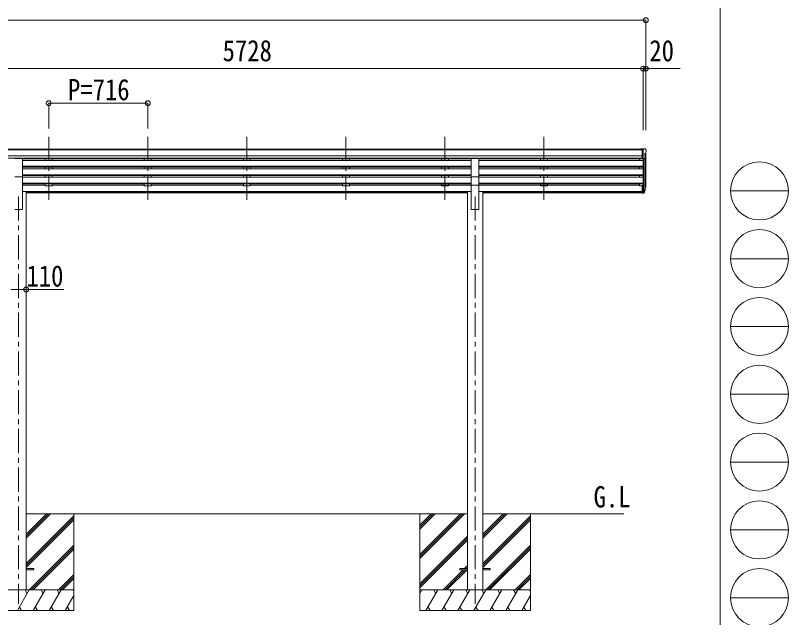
# Model space of a CAD drawing. Units: millimetres at full size, sheet at 1:35; some dimension numbers follow another scale. Extents: x -9837 to 9837, y -6790 to 6790.
# Drawn here: x 4249 to 9837, y -4308 to 43 of the extents above; entities that cross this region are included whole.
import ezdxf
from ezdxf.enums import TextEntityAlignment as Align

# ---------------------------------------------------------------- set-up
doc = ezdxf.new("R2010")
doc.units = ezdxf.units.MM
doc.header["$LTSCALE"] = 35
doc.header["$PDMODE"] = 32
doc.header["$PDSIZE"] = 35
doc.linetypes.add('CHAIN1', pattern=[8, 5, -1, 1, -1])
for name, color, linetype, lineweight in [('0-0_0', 7, 'Continuous', 9), ('0-1_本体', 5, 'CHAIN1', 9), ('0-3_ELV2', 4, 'Continuous', 9), ('0-6_OTH_LINE', 6, 'Continuous', 9), ('F-0_240', 7, 'Continuous', 9)]:
    doc.layers.add(name, color=color, linetype=linetype, lineweight=lineweight)
doc.layers.add('0-7_SHAPE', color=7, linetype='Continuous')
doc.styles.add('ＭＳ ゴシック', font='')
doc.styles.get('ＭＳ ゴシック').set_extended_font_data('MS Gothic')

msp = doc.modelspace()

# ---------------------------------------------------------------- linework, layer by layer
at = {"layer": '0-0_0'}
for p, q in [((4326.88, -3733.89), (4502.51, -3558.26)), ((4326.88, -3719.75), (4488.37, -3558.26)), ((4326.88, -3705.61), (4474.22, -3558.26)), ((4326.88, -3558.26), (7516.48, -3558.26)), ((4326.88, -3917.74), (4671.68, -3572.94)), ((4671.68, -3558.26), (4671.68, -4258.26)), ((7171.68, -3558.26), (7171.68, -4258.26)), ((7171.68, -3852.44), (7465.86, -3558.26)), ((7171.68, -3866.58), (7480, -3558.26)), ((7171.68, -3880.72), (7494.14, -3558.26)), ((7171.68, -3668.59), (7282.01, -3558.26)), ((7171.68, -3654.45), (7267.87, -3558.26)), ((7171.68, -3640.31), (7253.72, -3558.26)), ((7626.88, -3558.26), (8647.68, -3558.26)), ((7626.88, -3733.89), (7802.51, -3558.26)), ((7626.88, -3719.75), (7788.37, -3558.26)), ((7626.88, -3705.61), (7774.22, -3558.26)), ((7626.88, -3917.74), (7971.68, -3572.94)), ((7971.68, -3558.26), (7971.68, -4258.26)), ((4326.88, -3931.88), (4671.68, -3587.08)), ((4326.88, -3946.02), (4671.68, -3601.22)), ((7626.88, -3931.88), (7971.68, -3587.08)), ((7626.88, -3946.02), (7971.68, -3601.22)), ((7171.68, -4064.57), (7516.48, -3719.77)), ((7171.68, -4078.71), (7516.48, -3733.91)), ((4348.49, -4108.26), (4671.68, -3785.07)), ((4362.63, -4108.26), (4671.68, -3799.21)), ((7171.68, -4092.85), (7516.48, -3748.06)), ((7648.49, -4108.26), (7971.68, -3785.07)), ((7662.63, -4108.26), (7971.68, -3799.21)), ((4376.77, -4108.26), (4671.68, -3813.36)), ((7676.77, -4108.26), (7971.68, -3813.36)), ((7340.12, -4108.26), (7485.62, -3962.76)), ((7354.26, -4108.26), (7499.76, -3962.76)), ((7368.4, -4108.26), (7513.9, -3962.76)), ((7494.62, -3953.76), (7516.48, -3931.9)), ((7508.76, -3953.76), (7516.48, -3946.04)), ((4560.62, -4108.26), (4671.68, -3997.2)), ((4574.76, -4108.26), (4671.68, -4011.34)), ((7860.62, -4108.26), (7971.68, -3997.2)), ((7874.76, -4108.26), (7971.68, -4011.34)), ((4588.9, -4108.26), (4671.68, -4025.49)), ((7888.9, -4108.26), (7971.68, -4025.49)), ((4671.68, -4108.26), (3871.68, -4108.26)), ((4262.83, -4258.26), (4349.44, -4108.26)), ((4334.44, -4134.24), (4319.43, -4108.26)), ((4378.3, -4258.26), (4464.91, -4108.26)), ((4449.91, -4134.24), (4434.91, -4108.26)), ((4493.77, -4258.26), (4580.38, -4108.26)), ((4550.38, -4108.26), (4565.38, -4134.24)), ((4665.85, -4108.26), (4671.68, -4118.36)), ((7971.68, -4108.26), (7171.68, -4108.26)), ((7171.68, -4135.76), (7187.56, -4108.26)), ((7216.42, -4258.26), (7303.03, -4108.26)), ((7288.03, -4134.24), (7273.03, -4108.26)), ((7331.89, -4258.26), (7418.5, -4108.26)), ((7403.5, -4134.24), (7388.49, -4108.26)), ((7447.36, -4258.26), (7533.97, -4108.26)), ((7518.97, -4134.24), (7503.96, -4108.26)), ((7562.83, -4258.26), (7649.44, -4108.26)), ((7634.44, -4134.24), (7619.43, -4108.26)), ((7678.3, -4258.26), (7764.91, -4108.26)), ((7749.91, -4134.24), (7734.91, -4108.26)), ((7793.77, -4258.26), (7880.38, -4108.26)), ((7850.38, -4108.26), (7865.38, -4134.24)), ((7965.85, -4108.26), (7971.68, -4118.36)), ((4609.24, -4258.26), (4671.68, -4150.12)), ((7909.24, -4258.26), (7971.68, -4150.12)), ((4277.83, -4232.28), (4292.83, -4258.26)), ((4393.3, -4232.28), (4408.3, -4258.26)), ((4508.77, -4232.28), (4523.77, -4258.26)), ((4624.24, -4232.28), (4639.24, -4258.26)), ((7231.42, -4232.28), (7246.42, -4258.26)), ((7346.89, -4232.28), (7361.89, -4258.26)), ((7462.36, -4232.28), (7477.36, -4258.26)), ((7577.83, -4232.28), (7592.83, -4258.26)), ((7693.3, -4232.28), (7708.3, -4258.26)), ((7808.77, -4232.28), (7823.77, -4258.26)), ((7924.24, -4232.28), (7939.24, -4258.26)), ((3871.68, -4258.26), (4671.68, -4258.26)), ((7171.68, -4258.26), (7971.68, -4258.26))]:
    msp.add_line(p, q, dxfattribs=at)
at = {"layer": '0-1_本体'}
for p, q in [((4489.68, -833.86), (4489.68, -1311.37)), ((5205.68, -833.86), (5205.68, -1311.37)), ((5921.68, -833.86), (5921.68, -1311.37)), ((6637.68, -833.86), (6637.68, -1311.37)), ((7353.68, -833.86), (7353.68, -1311.37)), ((8069.68, -833.86), (8069.68, -1311.37)), ((4271.68, -1264.69), (4271.68, -4208.26)), ((7571.68, -1264.69), (7571.68, -4208.26))]:
    msp.add_line(p, q, dxfattribs=at)
at = {"layer": '0-3_ELV2'}
for p, q in [((3074.18, -922.98), (8779.18, -922.98)), ((3074.18, -928.2), (8779.18, -928.2)), ((8779.18, -921.38), (8769.18, -921.47)), ((8769.18, -922.98), (8769.18, -921.47)), ((8779.18, -993.36), (8779.18, -921.38)), ((8797.68, -921.38), (8779.18, -921.38)), ((8785.68, -994.36), (8785.68, -921.38)), ((8797.68, -921.38), (8800.01, -921.52)), ((8800.77, -921.95), (8804.83, -927.75)), ((8807.68, -930.75), (8807.68, -931.38)), ((8779.18, -971.73), (3064.18, -971.73)), ((8779.18, -989.58), (3064.18, -989.58)), ((4244.18, -992.01), (4299.18, -992.01)), ((4299.18, -1123.81), (4299.18, -992.01)), ((7544.18, -992.83), (4299.18, -992.83)), ((7544.18, -1005.34), (4299.18, -1005.34)), ((4464.68, -992.83), (4464.68, -1005.34)), ((4514.68, -992.83), (4514.68, -1005.24)), ((5180.68, -992.83), (5180.68, -1005.34)), ((5230.68, -992.83), (5230.68, -1005.24)), ((5896.68, -992.83), (5896.68, -1005.34)), ((5946.68, -992.83), (5946.68, -1005.24)), ((6612.68, -992.83), (6612.68, -1005.34)), ((6662.68, -992.83), (6662.68, -1005.24)), ((7328.68, -992.83), (7328.68, -1005.34)), ((7378.68, -992.83), (7378.68, -1005.24)), ((7544.18, -1123.81), (7544.18, -992.01)), ((7544.18, -992.01), (7599.18, -992.01)), ((7599.18, -1123.81), (7599.18, -992.01)), ((8779.18, -992.93), (7599.18, -992.93)), ((7599.18, -1005.34), (8785.68, -1005.34)), ((8044.68, -992.83), (8044.68, -1005.34)), ((8094.68, -992.83), (8094.68, -1005.24)), ((8760.68, -992.83), (8760.68, -1005.34)), ((8779.18, -993.36), (8785.68, -993.36)), ((8785.68, -994.36), (8790.89, -994.05)), ((8785.68, -994.36), (8785.68, -1186.98)), ((8791.68, -993.89), (8791.69, -1231.76)), ((8793.3, -992.55), (8802.3, -976.96)), ((8799.68, -955.89), (8799.68, -972.17)), ((8805.14, -952.56), (8799.83, -955.63)), ((8800.71, -979.73), (8800.71, -1213.33)), ((8805.68, -951.96), (8805.68, -1186.62)), ((7544.18, -1047.22), (4299.18, -1047.22)), ((7544.18, -1048.71), (4299.18, -1048.71)), ((7544.18, -1053.03), (4299.18, -1053.03)), ((4464.68, -1053.03), (4464.68, -1065.89)), ((4514.68, -1053.03), (4514.68, -1065.89)), ((5180.68, -1053.03), (5180.68, -1065.89)), ((5230.68, -1053.03), (5230.68, -1065.89)), ((5896.68, -1053.03), (5896.68, -1065.89)), ((5946.68, -1053.03), (5946.68, -1065.89)), ((6612.68, -1053.03), (6612.68, -1065.89)), ((6662.68, -1053.03), (6662.68, -1065.89)), ((7328.68, -1053.03), (7328.68, -1065.89)), ((7378.68, -1053.03), (7378.68, -1065.89)), ((7599.18, -1047.22), (8785.68, -1047.22)), ((7599.18, -1048.71), (8785.68, -1048.71)), ((7599.18, -1053.03), (8785.68, -1053.03)), ((8044.68, -1053.03), (8044.68, -1065.89)), ((8094.68, -1053.03), (8094.68, -1065.89)), ((8760.68, -1053.03), (8760.68, -1065.89)), ((7544.18, -1065.89), (4299.18, -1065.89)), ((7544.18, -1107.77), (4299.18, -1107.77)), ((7544.18, -1109.26), (4299.18, -1109.26)), ((7544.18, -1113.58), (4299.18, -1113.58)), ((4464.68, -1113.58), (4464.68, -1126.34)), ((4514.68, -1113.58), (4514.68, -1126.44)), ((5180.68, -1113.58), (5180.68, -1126.34)), ((5230.68, -1113.58), (5230.68, -1126.44)), ((5896.68, -1113.58), (5896.68, -1126.34)), ((5946.68, -1113.58), (5946.68, -1126.44)), ((6612.68, -1113.58), (6612.68, -1126.34)), ((6662.68, -1113.58), (6662.68, -1126.44)), ((7328.68, -1113.58), (7328.68, -1126.34)), ((7378.68, -1113.58), (7378.68, -1126.44)), ((7599.18, -1065.89), (8785.68, -1065.89)), ((7599.18, -1107.77), (8785.68, -1107.77)), ((7599.18, -1109.26), (8785.68, -1109.26)), ((7599.18, -1113.58), (8785.68, -1113.58)), ((8044.68, -1113.58), (8044.68, -1126.34)), ((8094.68, -1113.58), (8094.68, -1126.44)), ((8760.68, -1113.58), (8760.68, -1126.44)), ((4244.18, -1123.81), (4299.18, -1123.81)), ((4299.18, -1123.81), (4299.18, -1358.26)), ((7544.18, -1126.44), (4299.18, -1126.44)), ((7544.18, -1168.31), (4299.18, -1168.31)), ((7544.18, -1169.81), (4299.18, -1169.81)), ((7544.18, -1123.81), (7544.18, -1358.26)), ((7544.18, -1123.81), (7599.18, -1123.81)), ((7599.18, -1123.81), (7599.18, -1358.26)), ((7599.18, -1126.44), (8785.68, -1126.44)), ((7599.18, -1168.31), (8785.68, -1168.31)), ((7599.18, -1169.81), (8785.68, -1169.81)), ((7544.18, -1174.13), (4299.18, -1174.13)), ((4464.68, -1182.67), (4299.18, -1182.67)), ((4326.88, -1229.26), (4299.18, -1229.26)), ((4326.88, -1229.26), (4326.88, -4108.26)), ((4464.68, -1174.13), (4464.68, -1187.62)), ((4514.68, -1187.62), (4464.68, -1187.62)), ((4514.68, -1174.13), (4514.68, -1187.62)), ((5180.68, -1182.67), (4514.68, -1182.67)), ((5180.68, -1174.13), (5180.68, -1187.62)), ((5230.68, -1187.62), (5180.68, -1187.62)), ((5230.68, -1174.13), (5230.68, -1187.62)), ((5896.68, -1182.67), (5230.68, -1182.67)), ((5896.68, -1174.13), (5896.68, -1187.62)), ((5946.68, -1187.62), (5896.68, -1187.62)), ((5946.68, -1174.13), (5946.68, -1187.62)), ((6612.68, -1182.67), (5946.68, -1182.67)), ((6612.68, -1174.13), (6612.68, -1187.62)), ((6662.68, -1187.62), (6612.68, -1187.62)), ((6662.68, -1174.13), (6662.68, -1187.62)), ((7544.18, -1182.67), (6662.68, -1182.67)), ((7328.68, -1174.13), (7328.68, -1187.62)), ((7599.18, -1182.67), (7328.68, -1182.67)), ((7378.68, -1187.62), (7328.68, -1187.62)), ((7378.68, -1174.13), (7378.68, -1187.62)), ((8760.68, -1182.67), (7378.68, -1182.67)), ((7516.48, -1229.26), (7516.48, -4108.26)), ((7516.48, -1229.26), (7544.18, -1229.26)), ((7599.18, -1174.13), (8785.68, -1174.13)), ((7626.88, -1229.26), (7599.18, -1229.26)), ((7626.88, -1229.26), (7626.88, -4108.26)), ((8044.68, -1174.13), (8044.68, -1187.62)), ((8094.68, -1187.62), (8044.68, -1187.62)), ((8094.68, -1174.13), (8094.68, -1187.62)), ((8760.68, -1174.13), (8760.68, -1187.62)), ((8760.68, -1187.62), (8779.18, -1187.62)), ((8779.18, -1186.98), (8779.18, -1241.02)), ((8779.18, -1186.98), (8785.68, -1186.98)), ((8779.18, -1227.12), (8785.68, -1227.12)), ((8785.68, -1186.98), (8785.68, -1241.76)), ((8792.11, -1231.34), (8799.87, -1215.93)), ((8801.31, -1216.29), (8793.12, -1232.47)), ((8801.93, -1216.85), (8793.12, -1240.4)), ((8803.98, -1199.8), (8800.71, -1206.86)), ((8804.58, -1201.17), (8800.71, -1209.12)), ((8802.27, -1212.45), (8801.93, -1216.85)), ((7516.48, -1229.69), (4326.88, -1229.69)), ((7516.48, -1231.08), (4326.88, -1231.08)), ((7516.48, -1238.77), (4326.88, -1238.77)), ((7626.88, -1229.69), (8779.18, -1229.69)), ((7626.88, -1231.08), (8779.18, -1231.08)), ((8779.18, -1238.77), (7626.88, -1238.77)), ((8779.18, -1232), (8785.68, -1232)), ((8779.18, -1241.02), (8785.68, -1241.02)), ((8785.68, -1232.02), (8790.81, -1232.02)), ((8785.68, -1233.82), (8790.52, -1233.82)), ((8785.68, -1241.76), (8790.52, -1241.76)), ((4244.18, -1358.26), (4299.18, -1358.26)), ((7544.18, -1358.26), (7599.18, -1358.26)), ((4326.88, -3953.76), (4381.68, -3953.76)), ((4326.88, -3962.76), (4381.68, -3962.76)), ((4381.68, -3953.76), (4381.68, -3962.76)), ((7461.68, -3953.76), (7516.48, -3953.76)), ((7626.88, -3953.76), (7681.68, -3953.76)), ((7626.88, -3962.76), (7681.68, -3962.76)), ((7681.68, -3953.76), (7681.68, -3962.76))]:
    msp.add_line(p, q, dxfattribs=at)
msp.add_lwpolyline([(7461.68, -3953.76), (7461.68, -3962.76), (7516.48, -3962.76)], dxfattribs=at)
for centre, radius, start, end in [((8799.95, -922.52), 1, 35, 86.5), ((8804.68, -930.75), 3, 0, 87), ((8800.77, -948.19), 6.18, 315.00103, 354.2965), ((8605.68, -931.38), 202, 355.05096, 0), ((8790.7, -991.05), 3, 273.5, 330), ((8799.98, -955.89), 0.3, 120, 180), ((8799.98, -972.17), 0.3, 180, 265.2833), ((8799.71, -975.46), 3, 330, 85.2833), ((8775.09, -1190.3), 30.41, 341.80266, 352.8448), ((8776.49, -1192.06), 29.53, 342.01856, 353.49194)]:
    msp.add_arc(centre, radius, start, end, dxfattribs=at)
for centre, major_axis, ratio, start_param, end_param in [((8715.76, -1192.39), (88.05, 0), 0.90356, 5.9828017, 6.0168888), ((8800.97, -1212.45), (-1.3, 0), 0.90356, 2.9359903, 4.9130961), ((8715.05, -1196.26), (89.07, 0), 0.90356, 6.0316505, 6.077583), ((8717.82, -1185.81), (-87.93, 4.42), 0.541684, 3.060334, 3.2172517), ((8717.03, -1192.49), (89.06, 1.43), 0.57596, 6.1985533, 6.3701348), ((8790.52, -1231.11), (3, 0), 0.90356, 4.712389, 5.7595865), ((8790.52, -1239.05), (-3, 0), 0.90356, 1.5707963, 2.6179939), ((8790.81, -1230.66), (1.5, 0), 0.90356, 4.712389, 5.7595865)]:
    msp.add_ellipse(centre, major_axis=major_axis, ratio=ratio, start_param=start_param, end_param=end_param, dxfattribs=at)
at = {"layer": '0-6_OTH_LINE'}
for p, q in [((-2690.32, 8.79), (8805.68, 8.79)), ((8805.68, 8.79), (8805.68, -783.86)), ((3057.68, -341.21), (8785.68, -341.21)), ((8785.68, -341.21), (8785.68, -786.62)), ((8785.68, -341.21), (8805.68, -341.21)), ((8805.68, -341.21), (8805.68, -786.62)), ((4489.68, -591.21), (4489.68, -773.66)), ((4489.68, -591.21), (5205.68, -591.21)), ((5205.68, -591.21), (5205.68, -773.66)), ((4216.48, -1937.81), (4326.88, -1937.81))]:
    msp.add_line(p, q, dxfattribs=at)
at = {"layer": '0-6_OTH_LINE', "lineweight": 18}
for p, q in [((9054.51, -341.21), (8805.68, -341.21)), ((4326.88, -1937.81), (4598.57, -1937.81))]:
    msp.add_line(p, q, dxfattribs=at)
at = {"layer": '0-6_OTH_LINE'}
for p in [(8805.68, 8.79), (8785.68, -341.21), (8805.68, -341.21), (4489.68, -591.21), (5205.68, -591.21), (4326.88, -1937.81)]:
    msp.add_point(p, dxfattribs=at)
at = {"layer": 'F-0_240', "color": 5}
msp.add_line((9342.6, 6790), (9342.6, -6790), dxfattribs=at)
at = {"layer": 'F-0_240', "color": 4}
for p, q in [((9417.4, -1225), (9837.4, -1225)), ((9417.4, -1715), (9837.4, -1715)), ((9417.4, -2205), (9837.4, -2205)), ((9417.4, -2695), (9837.4, -2695)), ((9417.4, -3185), (9837.4, -3185)), ((9417.4, -3675), (9837.4, -3675)), ((9417.4, -4165), (9837.4, -4165))]:
    msp.add_line(p, q, dxfattribs=at)
for centre in [(9627.4, -1225), (9627.4, -1715), (9627.4, -2205), (9627.4, -2695), (9627.4, -3185), (9627.4, -3675), (9627.4, -4165)]:
    msp.add_circle(centre, 210, dxfattribs=at)

# ---------------------------------------------------------------- texts
at = {"layer": '0-6_OTH_LINE', "color": 7, "style": 'ＭＳ ゴシック', "width": 0.85}
for s, p in [('5728', (5746.68, -334.21)), ('20', (8831.26, -334.63)), ('P=716', (4628.93, -616.21)), ('110', (4328.78, -1962.74))]:
    msp.add_text(s, height=154, dxfattribs=at).set_placement(p, align=Align.BOTTOM_LEFT)
at = {"layer": '0-7_SHAPE', "style": 'ＭＳ ゴシック', "width": 0.85}
msp.add_text('G.L', height=154, dxfattribs=at).set_placement((8428.35, -3558.91), align=Align.BOTTOM_LEFT)

doc.saveas('drawing.dxf')
